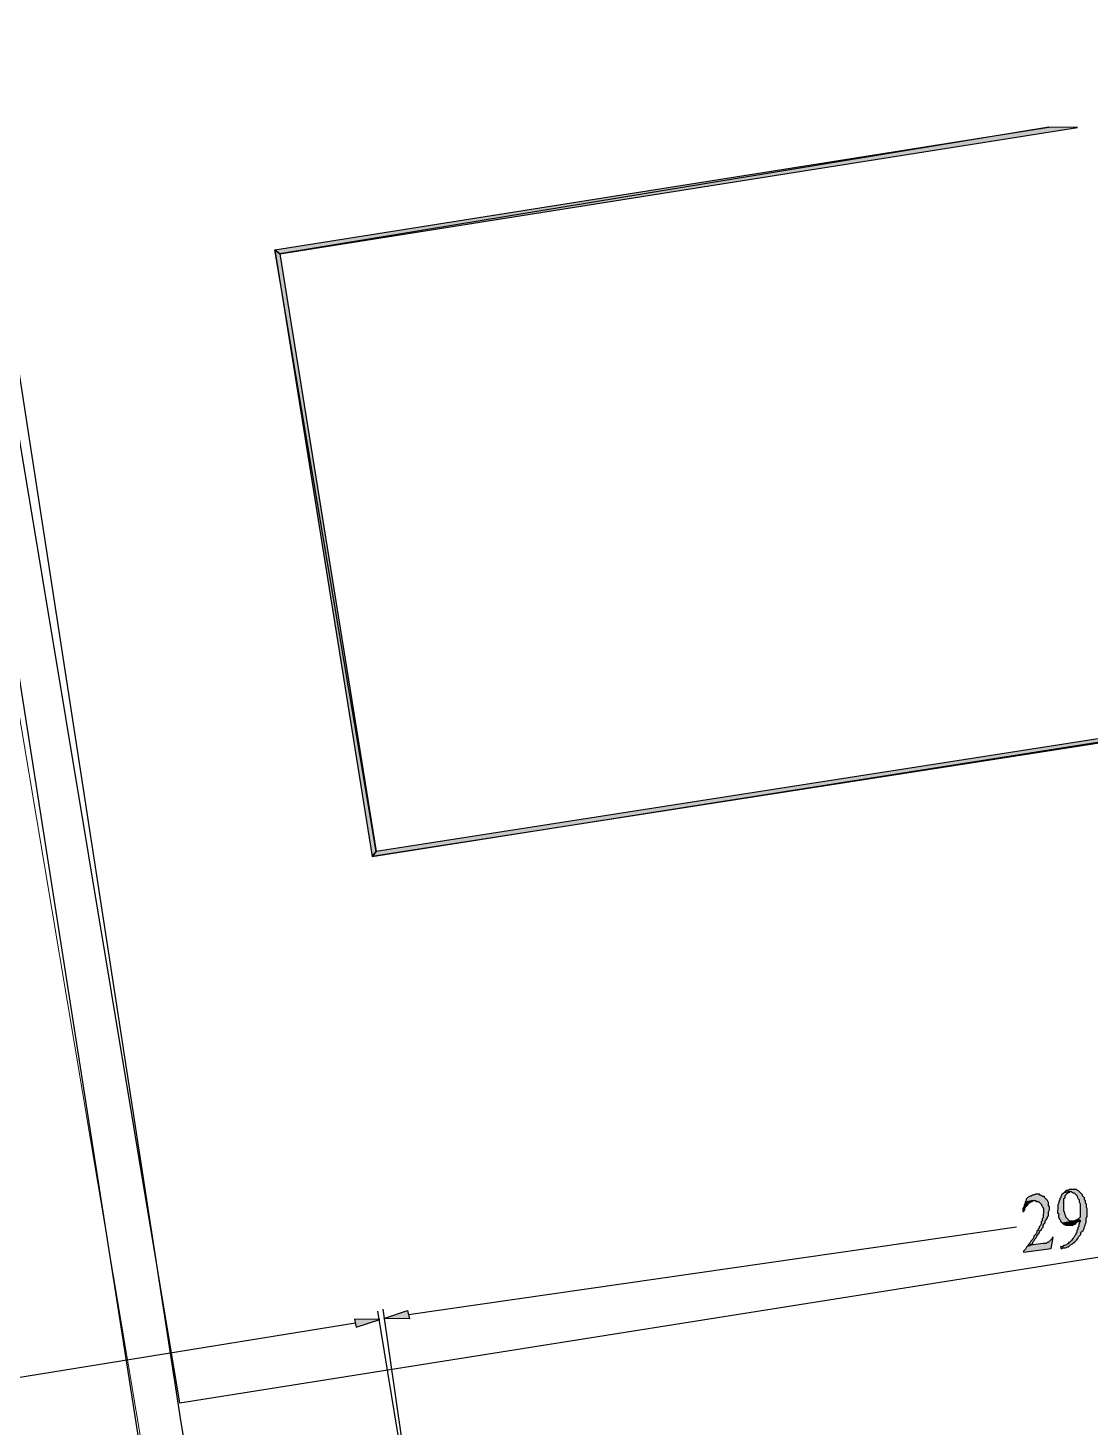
# Model space of a CAD drawing. Extents: x 2474 to 3317, y 1800 to 4862.
# Drawn here: x 2762.17 to 2784.01, y 4023.22 to 4052 of the extents above; entities that cross this region are included whole.
import ezdxf

# ---------------------------------------------------------------- set-up
doc = ezdxf.new("R2010")
doc.units = 0
doc.header["$MEASUREMENT"] = 0
for name, color, linetype in [('at_Entity', 7, 'Continuous'), ('at_Solid', 7, 'Continuous'), ('DLXSCENE', 7, 'Continuous')]:
    doc.layers.add(name, color=color, linetype=linetype)
doc.layers.add('ситуация', color=7, linetype='Continuous', lineweight=15)

# ---------------------------------------------------------------- blocks, each defined once
blk = doc.blocks.new('*U218')
for p, q in [((2765.295, 4023.709), (2639.729, 4778.632)), ((2817.619, 4032.02), (2765.295, 4023.709))]:
    blk.add_line(p, q)

msp = doc.modelspace()

# ---------------------------------------------------------------- hatches: boundary and pattern name
at = {"layer": 'at_Solid'}
for points in [[(2783.165, 4049.963), (2767.354, 4047.353), (2767.25, 4047.439)], [(2783.165, 4049.963), (2767.354, 4047.353), (2767.25, 4047.439)], [(2783.753, 4049.956), (2783.165, 4049.963), (2767.354, 4047.353)], [(2783.753, 4049.956), (2783.165, 4049.963), (2767.354, 4047.353)], [(2769.247, 4034.955), (2769.333, 4035.059), (2767.25, 4047.439)], [(2769.333, 4035.059), (2767.25, 4047.439), (2767.354, 4047.353)], [(2769.247, 4034.955), (2769.333, 4035.059), (2767.25, 4047.439)], [(2769.333, 4035.059), (2767.25, 4047.439), (2767.354, 4047.353)], [(2769.333, 4035.059), (2769.247, 4034.955), (2827.033, 4044.071)], [(2769.247, 4034.955), (2827.033, 4044.071), (2827.032, 4043.966)], [(2769.333, 4035.059), (2769.247, 4034.955), (2827.033, 4044.071)], [(2769.247, 4034.955), (2827.033, 4044.071), (2827.032, 4043.966)], [(2782.887, 4028.009), (2782.845, 4027.988), (2782.824, 4027.988), (2782.803, 4027.968), (2782.782, 4027.968), (2782.739, 4027.947), (2782.718, 4027.926), (2782.697, 4027.906), (2782.697, 4027.885), (2782.675, 4027.843), (2782.844, 4027.883), (2782.865, 4027.883), (2782.886, 4027.882), (2782.906, 4027.861), (2782.948, 4027.861), (2782.969, 4027.839), (2782.99, 4027.818), (2783.011, 4027.797), (2783.011, 4027.776), (2783.031, 4027.755), (2783.052, 4027.712), (2783.052, 4027.691), (2783.051, 4027.649), (2783.051, 4027.628), (2783.05, 4027.586), (2783.05, 4027.565), (2783.05, 4027.523), (2783.028, 4027.503), (2783.028, 4027.461), (2783.007, 4027.44), (2783.006, 4027.398), (2782.985, 4027.356), (2782.963, 4027.335), (2782.963, 4027.314), (2782.942, 4027.293), (2782.942, 4027.272), (2782.92, 4027.252), (2782.92, 4027.231), (2782.899, 4027.189), (2782.877, 4027.168), (2782.856, 4027.147), (2782.856, 4027.126), (2782.834, 4027.085), (2782.813, 4027.064), (2782.792, 4027.043), (2782.77, 4027.001), (2782.749, 4026.981), (2782.728, 4026.939), (2782.791, 4026.959), (2782.791, 4026.98), (2782.812, 4026.98), (2782.833, 4027.001), (2782.834, 4027.022), (2782.855, 4027.042), (2782.876, 4027.084), (2782.898, 4027.105), (2782.919, 4027.147), (2782.941, 4027.188), (2782.962, 4027.209), (2782.984, 4027.272), (2783.005, 4027.272), (2783.026, 4027.314), (2783.047, 4027.334), (2783.048, 4027.376), (2783.069, 4027.397), (2783.09, 4027.418), (2783.091, 4027.46), (2783.112, 4027.481), (2783.134, 4027.522), (2783.134, 4027.543), (2783.155, 4027.564), (2783.155, 4027.585), (2783.156, 4027.606), (2783.156, 4027.648), (2783.178, 4027.69), (2783.178, 4027.711), (2783.178, 4027.753), (2783.158, 4027.774), (2783.158, 4027.816), (2783.158, 4027.837), (2783.138, 4027.88), (2783.117, 4027.901), (2783.096, 4027.922), (2783.076, 4027.943), (2783.076, 4027.964), (2783.034, 4027.965), (2783.013, 4027.986), (2782.992, 4027.986), (2782.971, 4028.008), (2782.95, 4028.008), (2782.908, 4028.008)], [(2783.476, 4028.044), (2783.455, 4028.023), (2783.433, 4028.002), (2783.412, 4027.96), (2783.412, 4027.939), (2783.39, 4027.919), (2783.39, 4027.898), (2783.369, 4027.856), (2783.368, 4027.835), (2783.347, 4027.793), (2783.347, 4027.772), (2783.346, 4027.73), (2783.346, 4027.709), (2783.345, 4027.667), (2783.345, 4027.625), (2783.366, 4027.604), (2783.365, 4027.562), (2783.365, 4027.541), (2783.385, 4027.498), (2783.406, 4027.477), (2783.406, 4027.456), (2783.427, 4027.435), (2783.448, 4027.414), (2783.658, 4027.453), (2783.637, 4027.453), (2783.616, 4027.454), (2783.595, 4027.454), (2783.574, 4027.475), (2783.554, 4027.496), (2783.533, 4027.518), (2783.512, 4027.539), (2783.512, 4027.56), (2783.492, 4027.602), (2783.492, 4027.623), (2783.471, 4027.666), (2783.472, 4027.687), (2783.472, 4027.729), (2783.473, 4027.771), (2783.473, 4027.813), (2783.474, 4027.855), (2783.474, 4027.897), (2783.474, 4027.918), (2783.496, 4027.938), (2783.496, 4027.98), (2783.517, 4028.001), (2783.539, 4028.022), (2783.56, 4028.043), (2783.581, 4028.042), (2783.602, 4028.063)], [(2783.624, 4028.105), (2783.582, 4028.106), (2783.56, 4028.085), (2783.518, 4028.085), (2783.497, 4028.064), (2783.476, 4028.044), (2783.602, 4028.063), (2783.623, 4028.063), (2783.665, 4028.041), (2783.686, 4028.041), (2783.707, 4028.02), (2783.728, 4027.999), (2783.748, 4027.977), (2783.748, 4027.956), (2783.769, 4027.914), (2783.789, 4027.893), (2783.789, 4027.872), (2783.789, 4027.851), (2783.809, 4027.809), (2783.809, 4027.788), (2783.809, 4027.746), (2783.808, 4027.725), (2783.808, 4027.704), (2783.808, 4027.683), (2783.808, 4027.662), (2783.807, 4027.62), (2783.807, 4027.578), (2783.806, 4027.536), (2783.785, 4027.515), (2783.764, 4027.494), (2783.742, 4027.473), (2783.721, 4027.473), (2783.805, 4027.473), (2783.805, 4027.452), (2783.784, 4027.41), (2783.783, 4027.389), (2783.783, 4027.347), (2783.762, 4027.326), (2783.761, 4027.284), (2783.74, 4027.263), (2783.739, 4027.221), (2783.718, 4027.2), (2783.718, 4027.179), (2783.697, 4027.159), (2783.675, 4027.117), (2783.654, 4027.096), (2783.632, 4027.054), (2783.611, 4027.034), (2783.59, 4027.013), (2783.569, 4027.013), (2783.569, 4026.992), (2783.548, 4026.992), (2783.526, 4026.971), (2783.484, 4026.951), (2783.463, 4026.951), (2783.442, 4026.93), (2783.4, 4026.931), (2783.42, 4026.889), (2783.442, 4026.909), (2783.463, 4026.909), (2783.484, 4026.909), (2783.505, 4026.909), (2783.547, 4026.929), (2783.568, 4026.929), (2783.589, 4026.95), (2783.61, 4026.97), (2783.653, 4026.991), (2783.674, 4027.012), (2783.695, 4027.033), (2783.716, 4027.053), (2783.738, 4027.074), (2783.759, 4027.095), (2783.78, 4027.137), (2783.802, 4027.157), (2783.823, 4027.178), (2783.823, 4027.22), (2783.845, 4027.241), (2783.866, 4027.262), (2783.888, 4027.303), (2783.888, 4027.324), (2783.909, 4027.366), (2783.909, 4027.387), (2783.931, 4027.429), (2783.931, 4027.45), (2783.932, 4027.492), (2783.932, 4027.513), (2783.953, 4027.555), (2783.954, 4027.597), (2783.954, 4027.618), (2783.955, 4027.66), (2783.955, 4027.681), (2783.955, 4027.702), (2783.935, 4027.744), (2783.935, 4027.765), (2783.935, 4027.807), (2783.915, 4027.828), (2783.915, 4027.87), (2783.894, 4027.892), (2783.895, 4027.934), (2783.874, 4027.955), (2783.853, 4027.976), (2783.854, 4027.997), (2783.833, 4028.019), (2783.812, 4028.04), (2783.791, 4028.061), (2783.771, 4028.082), (2783.75, 4028.083), (2783.729, 4028.104), (2783.708, 4028.104), (2783.666, 4028.105), (2783.645, 4028.105)], [(2782.675, 4027.843), (2782.675, 4027.822), (2782.653, 4027.78), (2782.653, 4027.759), (2782.632, 4027.717), (2782.631, 4027.696), (2782.631, 4027.654), (2782.652, 4027.654), (2782.673, 4027.696), (2782.674, 4027.738), (2782.695, 4027.759), (2782.716, 4027.779), (2782.738, 4027.8), (2782.738, 4027.821), (2782.78, 4027.842), (2782.801, 4027.862), (2782.822, 4027.862), (2782.844, 4027.883)], [(2783.721, 4027.473), (2783.679, 4027.453), (2783.658, 4027.453), (2783.448, 4027.414), (2783.468, 4027.392), (2783.51, 4027.371), (2783.531, 4027.371), (2783.552, 4027.37), (2783.573, 4027.37), (2783.615, 4027.37), (2783.657, 4027.369), (2783.678, 4027.39), (2783.699, 4027.39), (2783.721, 4027.41), (2783.742, 4027.431), (2783.784, 4027.452), (2783.805, 4027.473)], [(2783.255, 4027.122), (2783.234, 4027.122), (2783.234, 4027.101), (2783.213, 4027.08), (2783.191, 4027.059), (2783.17, 4027.039), (2783.149, 4027.018), (2783.128, 4027.018), (2783.106, 4026.997), (2783.085, 4026.998), (2783.043, 4026.998), (2782.791, 4026.959), (2782.728, 4026.939), (2782.706, 4026.918), (2782.685, 4026.876), (2782.642, 4026.835), (2782.642, 4026.814), (2783.21, 4026.891)], [(2768.884, 4025.441), (2768.924, 4025.272), (2769.409, 4025.434)], [(2769.979, 4025.617), (2770.019, 4025.448), (2769.493, 4025.454)]]:
    msp.add_hatch(color=256, dxfattribs=at).paths.add_polyline_path(points)

# ---------------------------------------------------------------- linework, layer by layer
at = {"layer": 'at_Entity', "color": 0}
for points in [[(2777.489, 3949.044), (2765.309, 4023.402), (2761.168, 4050.22)], [(2761.47, 4041.917), (2766.046, 4012.719)], [(2782.887, 4028.009), (2782.845, 4027.988), (2782.824, 4027.988), (2782.803, 4027.968), (2782.782, 4027.968), (2782.739, 4027.947), (2782.718, 4027.926), (2782.697, 4027.906), (2782.697, 4027.885), (2782.675, 4027.843), (2782.844, 4027.883), (2782.865, 4027.883), (2782.886, 4027.882), (2782.906, 4027.861), (2782.948, 4027.861), (2782.969, 4027.839), (2782.99, 4027.818), (2783.011, 4027.797), (2783.011, 4027.776), (2783.031, 4027.755), (2783.052, 4027.712), (2783.052, 4027.691), (2783.051, 4027.649), (2783.051, 4027.649), (2783.051, 4027.628), (2783.05, 4027.586), (2783.05, 4027.565), (2783.05, 4027.523), (2783.028, 4027.503), (2783.028, 4027.461), (2783.007, 4027.44), (2783.006, 4027.398), (2782.985, 4027.356), (2782.963, 4027.335), (2782.963, 4027.314), (2782.942, 4027.293), (2782.942, 4027.272), (2782.92, 4027.252), (2782.92, 4027.231), (2782.899, 4027.189), (2782.877, 4027.168), (2782.856, 4027.147), (2782.856, 4027.126), (2782.834, 4027.085), (2782.813, 4027.064), (2782.792, 4027.043), (2782.77, 4027.001), (2782.749, 4026.981), (2782.728, 4026.939), (2782.791, 4026.959), (2782.791, 4026.959), (2782.791, 4026.98), (2782.812, 4026.98), (2782.833, 4027.001), (2782.834, 4027.022), (2782.855, 4027.042), (2782.876, 4027.084), (2782.898, 4027.105), (2782.919, 4027.147), (2782.941, 4027.188), (2782.962, 4027.209), (2782.984, 4027.272), (2783.005, 4027.272), (2783.026, 4027.314), (2783.047, 4027.334), (2783.048, 4027.376), (2783.069, 4027.397), (2783.09, 4027.418), (2783.091, 4027.46), (2783.112, 4027.481), (2783.134, 4027.522), (2783.134, 4027.543), (2783.155, 4027.564), (2783.155, 4027.585), (2783.156, 4027.606), (2783.156, 4027.648), (2783.178, 4027.69), (2783.178, 4027.711), (2783.178, 4027.753), (2783.178, 4027.753), (2783.158, 4027.774), (2783.158, 4027.816), (2783.158, 4027.837), (2783.138, 4027.88), (2783.117, 4027.901), (2783.096, 4027.922), (2783.076, 4027.943), (2783.076, 4027.964), (2783.034, 4027.965), (2783.013, 4027.986), (2782.992, 4027.986), (2782.971, 4028.008), (2782.95, 4028.008), (2782.908, 4028.008), (2782.887, 4028.009)], [(2783.476, 4028.044), (2783.455, 4028.023), (2783.433, 4028.002), (2783.412, 4027.96), (2783.412, 4027.939), (2783.39, 4027.919), (2783.39, 4027.898), (2783.369, 4027.856), (2783.368, 4027.835), (2783.347, 4027.793), (2783.347, 4027.772), (2783.346, 4027.73), (2783.346, 4027.709), (2783.345, 4027.667), (2783.345, 4027.625), (2783.366, 4027.604), (2783.365, 4027.562), (2783.365, 4027.541), (2783.385, 4027.498), (2783.406, 4027.477), (2783.406, 4027.456), (2783.427, 4027.435), (2783.448, 4027.414), (2783.658, 4027.453), (2783.637, 4027.453), (2783.616, 4027.454), (2783.595, 4027.454), (2783.574, 4027.475), (2783.554, 4027.496), (2783.533, 4027.518), (2783.512, 4027.539), (2783.512, 4027.56), (2783.492, 4027.602), (2783.492, 4027.623), (2783.471, 4027.666), (2783.472, 4027.687), (2783.472, 4027.729), (2783.473, 4027.771), (2783.473, 4027.771), (2783.473, 4027.813), (2783.474, 4027.855), (2783.474, 4027.897), (2783.474, 4027.918), (2783.496, 4027.938), (2783.496, 4027.98), (2783.517, 4028.001), (2783.539, 4028.022), (2783.56, 4028.043), (2783.581, 4028.042), (2783.602, 4028.063), (2783.476, 4028.044)], [(2783.624, 4028.105), (2783.582, 4028.106), (2783.56, 4028.085), (2783.518, 4028.085), (2783.497, 4028.064), (2783.476, 4028.044), (2783.602, 4028.063), (2783.623, 4028.063), (2783.665, 4028.041), (2783.686, 4028.041), (2783.707, 4028.02), (2783.728, 4027.999), (2783.748, 4027.977), (2783.748, 4027.956), (2783.769, 4027.914), (2783.789, 4027.893), (2783.789, 4027.872), (2783.789, 4027.851), (2783.809, 4027.809), (2783.809, 4027.788), (2783.809, 4027.746), (2783.808, 4027.725), (2783.808, 4027.704), (2783.808, 4027.683), (2783.808, 4027.662), (2783.807, 4027.62), (2783.807, 4027.578), (2783.806, 4027.536), (2783.806, 4027.536), (2783.785, 4027.515), (2783.764, 4027.494), (2783.742, 4027.473), (2783.721, 4027.473), (2783.805, 4027.473), (2783.805, 4027.452), (2783.784, 4027.41), (2783.783, 4027.389), (2783.783, 4027.347), (2783.762, 4027.326), (2783.761, 4027.284), (2783.74, 4027.263), (2783.739, 4027.221), (2783.718, 4027.2), (2783.718, 4027.179), (2783.697, 4027.159), (2783.675, 4027.117), (2783.654, 4027.096), (2783.632, 4027.054), (2783.611, 4027.034), (2783.59, 4027.013), (2783.569, 4027.013), (2783.569, 4026.992), (2783.548, 4026.992), (2783.526, 4026.971), (2783.484, 4026.951), (2783.463, 4026.951), (2783.442, 4026.93), (2783.4, 4026.931), (2783.42, 4026.889), (2783.442, 4026.909), (2783.463, 4026.909), (2783.484, 4026.909), (2783.505, 4026.909), (2783.547, 4026.929), (2783.568, 4026.929), (2783.589, 4026.95), (2783.61, 4026.97), (2783.653, 4026.991), (2783.674, 4027.012), (2783.695, 4027.033), (2783.695, 4027.033), (2783.716, 4027.053), (2783.738, 4027.074), (2783.759, 4027.095), (2783.78, 4027.137), (2783.802, 4027.157), (2783.823, 4027.178), (2783.823, 4027.22), (2783.845, 4027.241), (2783.866, 4027.262), (2783.888, 4027.303), (2783.888, 4027.324), (2783.909, 4027.366), (2783.909, 4027.387), (2783.931, 4027.429), (2783.931, 4027.45), (2783.932, 4027.492), (2783.932, 4027.513), (2783.953, 4027.555), (2783.954, 4027.597), (2783.954, 4027.618), (2783.955, 4027.66), (2783.955, 4027.681), (2783.955, 4027.702), (2783.935, 4027.744), (2783.935, 4027.765), (2783.935, 4027.807), (2783.915, 4027.828), (2783.915, 4027.87), (2783.894, 4027.892), (2783.895, 4027.934), (2783.874, 4027.955), (2783.853, 4027.976), (2783.854, 4027.997), (2783.833, 4028.019), (2783.812, 4028.04), (2783.791, 4028.061), (2783.771, 4028.082), (2783.75, 4028.083), (2783.729, 4028.104), (2783.708, 4028.104), (2783.666, 4028.105), (2783.645, 4028.105), (2783.624, 4028.105)], [(2782.675, 4027.843), (2782.675, 4027.822), (2782.653, 4027.78), (2782.653, 4027.759), (2782.632, 4027.717), (2782.631, 4027.696), (2782.631, 4027.654), (2782.652, 4027.654), (2782.652, 4027.654), (2782.673, 4027.696), (2782.674, 4027.738), (2782.695, 4027.759), (2782.716, 4027.779), (2782.738, 4027.8), (2782.738, 4027.821), (2782.78, 4027.842), (2782.801, 4027.862), (2782.822, 4027.862), (2782.844, 4027.883), (2782.675, 4027.843)], [(2783.721, 4027.473), (2783.679, 4027.453), (2783.658, 4027.453), (2783.448, 4027.414), (2783.468, 4027.392), (2783.51, 4027.371), (2783.531, 4027.371), (2783.552, 4027.37), (2783.573, 4027.37), (2783.615, 4027.37), (2783.615, 4027.37), (2783.657, 4027.369), (2783.678, 4027.39), (2783.699, 4027.39), (2783.721, 4027.41), (2783.742, 4027.431), (2783.784, 4027.452), (2783.805, 4027.473), (2783.721, 4027.473)], [(2769.999, 4025.533), (2782.501, 4027.341)], [(2783.255, 4027.122), (2783.234, 4027.122), (2783.234, 4027.101), (2783.213, 4027.08), (2783.191, 4027.059), (2783.191, 4027.059), (2783.17, 4027.039), (2783.149, 4027.018), (2783.128, 4027.018), (2783.106, 4026.997), (2783.085, 4026.998), (2783.043, 4026.998), (2782.791, 4026.959), (2782.728, 4026.939), (2782.706, 4026.918), (2782.685, 4026.876), (2782.642, 4026.835), (2782.642, 4026.814), (2783.21, 4026.891), (2783.255, 4027.122)], [(2770.388, 4019.308), (2769.475, 4025.644)], [(2768.904, 4025.356), (2749.431, 4022.201)], [(2768.884, 4025.441), (2768.924, 4025.272), (2769.409, 4025.434), (2768.884, 4025.441)], [(2770.408, 4019.245), (2769.369, 4025.603)], [(2769.979, 4025.617), (2770.019, 4025.448), (2769.493, 4025.454), (2769.979, 4025.617)]]:
    msp.add_lwpolyline(points, dxfattribs=at)
at = {"layer": 'at_Entity', "color": 7}
for points in [[(2783.165, 4049.963), (2767.354, 4047.353), (2767.25, 4047.439), (2783.165, 4049.963)], [(2783.165, 4049.963), (2767.354, 4047.353), (2767.25, 4047.439), (2783.165, 4049.963)], [(2783.753, 4049.956), (2783.165, 4049.963), (2767.354, 4047.353), (2783.753, 4049.956)], [(2783.753, 4049.956), (2783.165, 4049.963), (2767.354, 4047.353), (2783.753, 4049.956)], [(2769.247, 4034.955), (2769.333, 4035.059), (2767.25, 4047.439), (2769.247, 4034.955)], [(2769.333, 4035.059), (2767.25, 4047.439), (2767.354, 4047.353), (2769.333, 4035.059)], [(2769.247, 4034.955), (2769.333, 4035.059), (2767.25, 4047.439), (2769.247, 4034.955)], [(2769.333, 4035.059), (2767.25, 4047.439), (2767.354, 4047.353), (2769.333, 4035.059)], [(2769.333, 4035.059), (2769.247, 4034.955), (2827.033, 4044.071), (2769.333, 4035.059)], [(2769.247, 4034.955), (2827.033, 4044.071), (2827.032, 4043.966), (2769.247, 4034.955)], [(2769.333, 4035.059), (2769.247, 4034.955), (2827.033, 4044.071), (2769.333, 4035.059)], [(2769.247, 4034.955), (2827.033, 4044.071), (2827.032, 4043.966), (2769.247, 4034.955)]]:
    msp.add_lwpolyline(points, dxfattribs=at)
at = {"layer": 'ситуация'}
msp.add_line((2761.263, 4042.196), (2766.158, 4013.063), dxfattribs=at)

# ---------------------------------------------------------------- block references
at = {"layer": 'DLXSCENE'}
msp.add_blockref('*U218', (0, 0), dxfattribs=at)

doc.saveas('drawing.dxf')
